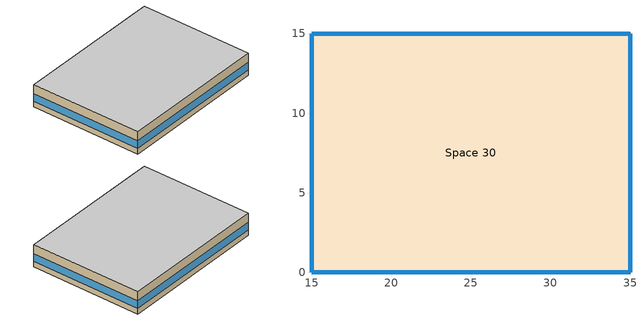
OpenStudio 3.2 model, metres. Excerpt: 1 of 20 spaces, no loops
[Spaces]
Space 30
 floor to Space 11: 35,15 35,0 15,0 15,15 z6.1
 wall outside: 15,0 35,0 35,15 15,15 15,0 z6.1:9.15
 window (BTAP-Ext-FixedWindow:U=0.220 SHGC=0.600): 15.03,0 34.97,0 / 34.97,15 15.03,15 / 15,14.97 15,0.03 / 35,0.03 35,14.97 z6.86:7.88
 ceiling to Space 40: 35,0 35,15 15,15 15,0 z9.15
[Schedule:Ruleset]
Name | Default Day Schedule
NECB-C-Lighting | NECB-C-Lighting Default
NECB-C-Electric-Equipment | NECB-C-Electric-Equipment Default
NECB-A-Occupancy | NECB-A-Occupancy Default
NECB-A-Lighting | NECB-A-Lighting Default
NECB-A-Electric-Equipment | NECB-A-Electric-Equipment Default
NECB-B-Occupancy | NECB-B-Occupancy Default
NECB-B-Lighting | NECB-B-Lighting Default
NECB-B-Electric-Equipment | NECB-B-Electric-Equipment Default
[Schedule:Day]
Clothing Schedule Summer Clothes: 24, 0, 0.5
NECB-C-Occupancy Default|Wkdy Day: 8, 0, 0, 9, 0, 0.1, 10, 0, 0.2, 12, 0, 0.5, 16, 0, 0.7, 17, 0, 0.8, 18, 0, 0.7, 19, 0, 0.5, 21, 0, 0.3, 24, 0, 0
NECB-C-Occupancy Sat Day: 8, 0, 0, 9, 0, 0.1, 10, 0, 0.2, 11, 0, 0.5, 12, 0, 0.6, 13, 0, 0.8, 16, 0, 0.9, 17, 0, 0.8, 18, 0, 0.7, 19, 0, 0.5, 21, 0, 0.2, 24, 0, 0
NECB-C-Occupancy Sun|Hol Day: 10, 0, 0, 11, 0, 0.1, 13, 0, 0.2, 18, 0, 0.4, 19, 0, 0.2, 24, 0, 0
NECB-C-Lighting Default; NECB-C-Lighting Default|Wkdy Day; NECB-C-Lighting Sat Day; NECB-C-Electric-Equipment Default; NECB-C-Electric-Equipment Default|Wkdy Day; NECB-C-Electric-Equipment Sat Day: 8, 0, 0.05, 9, 0, 0.5, 19, 0, 0.9, 20, 0, 0.6, 21, 0, 0.5, 24, 0, 0.05
NECB-C-Lighting Sun|Hol Day; NECB-C-Electric-Equipment Sun|Hol Day: 10, 0, 0.05, 11, 0, 0.5, 18, 0, 0.9, 19, 0, 0.6, 24, 0, 0.05
NECB-E-Occupancy Default|Wkdy Day: 8, 0, 0, 9, 0, 0.2, 10, 0, 0.7, 14, 0, 0.9, 15, 0, 0.5, 16, 0, 0.9, 18, 0, 0.8, 19, 0, 0.2, 24, 0, 0
NECB-E-Occupancy Sat Day: 9, 0, 0, 13, 0, 0.2, 17, 0, 0.1, 24, 0, 0
NECB-E-Occupancy Sun|Hol Day; NECB-A-Occupancy Sat Day; NECB-A-Occupancy Sun|Hol Day: 24, 0, 0
NECB-E-Lighting Default|Wkdy Day; NECB-E-Electric-Equipment Default|Wkdy Day: 8, 0, 0.05, 9, 0, 0.4, 10, 0, 0.7, 18, 0, 0.9, 19, 0, 0.4, 24, 0, 0.05
NECB-E-Lighting Sat Day; NECB-E-Electric-Equipment Sat Day: 9, 0, 0.05, 10, 0, 0.5, 15, 0, 0.9, 16, 0, 0.7, 17, 0, 0.5, 24, 0, 0.05
NECB-E-Lighting Sun|Hol Day; NECB-E-Electric-Equipment Sun|Hol Day; NECB-A-Lighting Sat Day; NECB-A-Lighting Sun|Hol Day: 24, 0, 0.05
NECB-E-Thermostat Setpoint-Heating Default|Wkdy Day: 7, 0, 18, 8, 0, 20, 19, 0, 22, 24, 0, 18
NECB-E-Thermostat Setpoint-Heating Sat Day: 8, 0, 18, 9, 0, 20, 17, 0, 22, 24, 0, 18
NECB-E-Thermostat Setpoint-Heating Sun|Hol Day; NECB-A-Thermostat Setpoint-Heating Sat Day; NECB-A-Thermostat Setpoint-Heating Sun|Hol Day: 24, 0, 18
NECB-E-Thermostat Setpoint-Cooling Default|Wkdy Day: 7, 0, 35, 19, 0, 24, 24, 0, 35
NECB-E-Thermostat Setpoint-Cooling Sat Day: 8, 0, 35, 17, 0, 24, 24, 0, 35
NECB-E-Thermostat Setpoint-Cooling Sun|Hol Day; NECB-A-Thermostat Setpoint-Cooling Sat Day; NECB-A-Thermostat Setpoint-Cooling Sun|Hol Day: 24, 0, 35
NECB-A-Occupancy Default; NECB-A-Occupancy Default|Wkdy Day: 7, 0, 0, 8, 0, 0.1, 9, 0, 0.7, 12, 0, 0.9, 14, 0, 0.5, 17, 0, 0.9, 18, 0, 0.7, 19, 0, 0.3, 23, 0, 0.1, 24, 0, 0
NECB-A-Lighting Default; NECB-A-Lighting Default|Wkdy Day: 7, 0, 0.05, 8, 0, 0.3, 9, 0, 0.8, 17, 0, 0.9, 18, 0, 0.8, 19, 0, 0.5, 21, 0, 0.3, 23, 0, 0.1, 24, 0, 0.05
NECB-A-Electric-Equipment Default; NECB-A-Electric-Equipment Default|Wkdy Day: 7, 0, 0.2, 8, 0, 0.3, 9, 0, 0.8, 18, 0, 0.9, 19, 0, 0.5, 21, 0, 0.3, 24, 0, 0.2
NECB-A-Electric-Equipment Sat Day; NECB-A-Electric-Equipment Sun|Hol Day: 24, 0, 0.2
NECB-A-Thermostat Setpoint-Heating Default|Wkdy Day: 6, 0, 18, 7, 0, 20, 21, 0, 22, 24, 0, 18
NECB-A-Thermostat Setpoint-Cooling Default|Wkdy Day: 6, 0, 35, 21, 0, 24, 24, 0, 35
NECB-B-Occupancy Default; NECB-B-Occupancy Default|Wkdy Day: 1, 0, 0.3, 2, 0, 0.1, 9, 0, 0, 10, 0, 0.1, 11, 0, 0.2, 12, 0, 0.5, 13, 0, 0.9, 14, 0, 0.8, 15, 0, 0.5, 17, 0, 0.2, 18, 0, 0.3, 19, 0, 0.6, 22, 0, 0.9, 23, 0, 0.6, 24, 0, 0.4
NECB-B-Occupancy Sat Day: 1, 0, 0.5, 2, 0, 0.3, 9, 0, 0, 10, 0, 0.1, 11, 0, 0.2, 12, 0, 0.5, 13, 0, 0.9, 14, 0, 0.8, 15, 0, 0.5, 17, 0, 0.2, 18, 0, 0.3, 19, 0, 0.6, 22, 0, 0.9, 24, 0, 0.6
NECB-B-Occupancy Sun|Hol Day: 1, 0, 0.1, 2, 0, 0.3, 10, 0, 0, 11, 0, 0.1, 12, 0, 0.4, 14, 0, 0.5, 15, 0, 0.4, 18, 0, 0.2, 19, 0, 0.5, 21, 0, 0.7, 22, 0, 0.5, 23, 0, 0.3, 24, 0, 0.1
NECB-B-Lighting Default; NECB-B-Lighting Default|Wkdy Day; NECB-B-Lighting Sat Day; NECB-B-Electric-Equipment Default; NECB-B-Electric-Equipment Default|Wkdy Day; NECB-B-Electric-Equipment Sat Day: 1, 0, 0.9, 2, 0, 0.5, 9, 0, 0.1, 10, 0, 0.5, 11, 0, 0.7, 24, 0, 0.9
NECB-B-Lighting Sun|Hol Day; NECB-B-Electric-Equipment Sun|Hol Day: 2, 0, 0.5, 10, 0, 0.1, 11, 0, 0.5, 23, 0, 0.9, 24, 0, 0.5
[Schedule:Rule] Date Specification Type=DateRange; Start Month=1; Start Day=1; End Month=12; End Day=31
Name | Schedule Ruleset | Rule Order | Day Schedule | Apply Monday | Apply Tuesday | Apply Wednesday | Apply Thursday | Apply Friday | Apply Saturday | Apply Sunday
Schedule Rule 5 | NECB-C-Lighting | 2 | NECB-C-Lighting Default|Wkdy Day | Yes | Yes | Yes | Yes | Yes
Schedule Rule 6 | NECB-C-Lighting | 1 | NECB-C-Lighting Sat Day |  |  |  |  |  | Yes
Schedule Rule 7 | NECB-C-Lighting | 0 | NECB-C-Lighting Sun|Hol Day |  |  |  |  |  |  | Yes
Schedule Rule 8 | NECB-C-Electric-Equipment | 2 | NECB-C-Electric-Equipment Default|Wkdy Day | Yes | Yes | Yes | Yes | Yes
Schedule Rule 9 | NECB-C-Electric-Equipment | 1 | NECB-C-Electric-Equipment Sat Day |  |  |  |  |  | Yes
Schedule Rule 10 | NECB-C-Electric-Equipment | 0 | NECB-C-Electric-Equipment Sun|Hol Day |  |  |  |  |  |  | Yes
Schedule Rule 32 | NECB-A-Occupancy | 2 | NECB-A-Occupancy Default|Wkdy Day | Yes | Yes | Yes | Yes | Yes
Schedule Rule 33 | NECB-A-Occupancy | 1 | NECB-A-Occupancy Sat Day |  |  |  |  |  | Yes
Schedule Rule 34 | NECB-A-Occupancy | 0 | NECB-A-Occupancy Sun|Hol Day |  |  |  |  |  |  | Yes
Schedule Rule 35 | NECB-A-Lighting | 2 | NECB-A-Lighting Default|Wkdy Day | Yes | Yes | Yes | Yes | Yes
Schedule Rule 36 | NECB-A-Lighting | 1 | NECB-A-Lighting Sat Day |  |  |  |  |  | Yes
Schedule Rule 37 | NECB-A-Lighting | 0 | NECB-A-Lighting Sun|Hol Day |  |  |  |  |  |  | Yes
Schedule Rule 38 | NECB-A-Electric-Equipment | 2 | NECB-A-Electric-Equipment Default|Wkdy Day | Yes | Yes | Yes | Yes | Yes
Schedule Rule 39 | NECB-A-Electric-Equipment | 1 | NECB-A-Electric-Equipment Sat Day |  |  |  |  |  | Yes
Schedule Rule 40 | NECB-A-Electric-Equipment | 0 | NECB-A-Electric-Equipment Sun|Hol Day |  |  |  |  |  |  | Yes
Schedule Rule 62 | NECB-B-Occupancy | 2 | NECB-B-Occupancy Default|Wkdy Day | Yes | Yes | Yes | Yes | Yes
Schedule Rule 63 | NECB-B-Occupancy | 1 | NECB-B-Occupancy Sat Day |  |  |  |  |  | Yes
Schedule Rule 64 | NECB-B-Occupancy | 0 | NECB-B-Occupancy Sun|Hol Day |  |  |  |  |  |  | Yes
Schedule Rule 65 | NECB-B-Lighting | 2 | NECB-B-Lighting Default|Wkdy Day | Yes | Yes | Yes | Yes | Yes
Schedule Rule 66 | NECB-B-Lighting | 1 | NECB-B-Lighting Sat Day |  |  |  |  |  | Yes
Schedule Rule 67 | NECB-B-Lighting | 0 | NECB-B-Lighting Sun|Hol Day |  |  |  |  |  |  | Yes
Schedule Rule 68 | NECB-B-Electric-Equipment | 2 | NECB-B-Electric-Equipment Default|Wkdy Day | Yes | Yes | Yes | Yes | Yes
Schedule Rule 69 | NECB-B-Electric-Equipment | 1 | NECB-B-Electric-Equipment Sat Day |  |  |  |  |  | Yes
Schedule Rule 70 | NECB-B-Electric-Equipment | 0 | NECB-B-Electric-Equipment Sun|Hol Day |  |  |  |  |  |  | Yes
